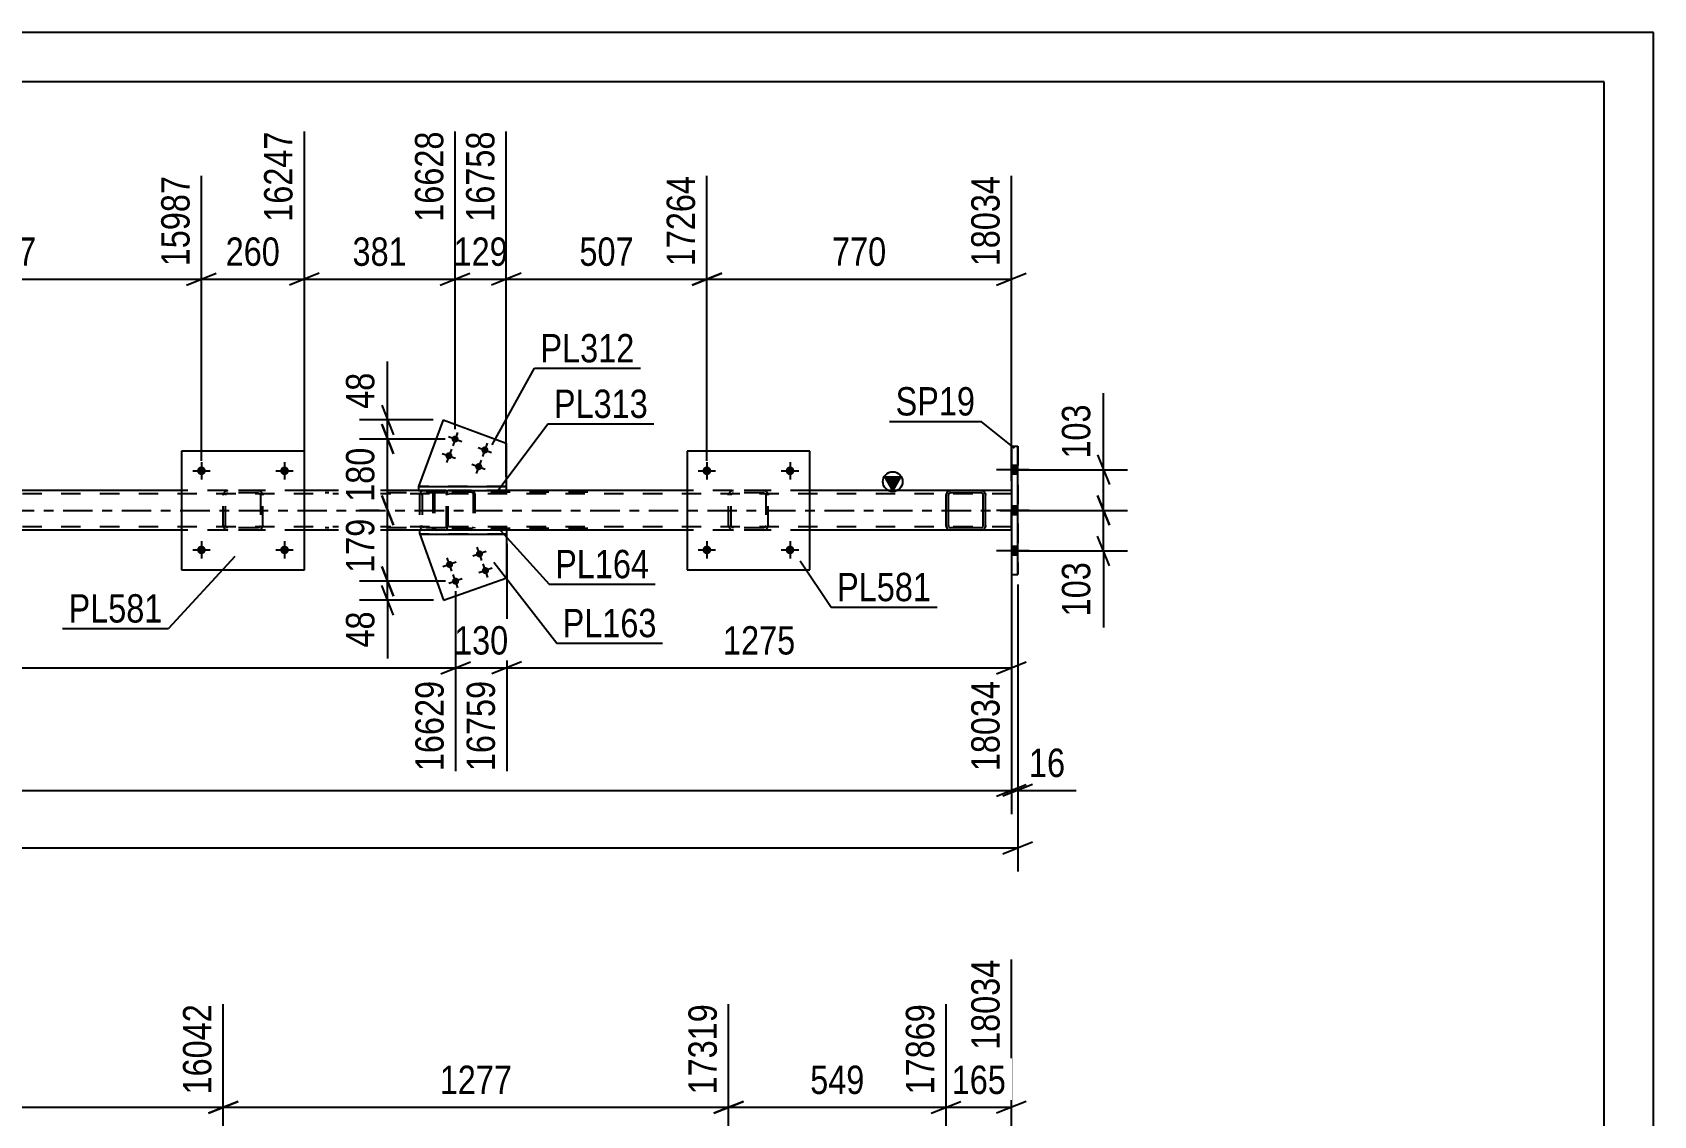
# Model space of a CAD drawing. Header units: millimetres. Extents: x 0 to 841, y 0 to 594.
# Drawn here: x 677.2 to 841, y 484.5 to 594 of the extents above; entities that cross this region are included whole.
import ezdxf

# ---------------------------------------------------------------- set-up
doc = ezdxf.new("R2010")
doc.units = ezdxf.units.MM
doc.linetypes.add('DXK_LINE_DOT2', pattern=[3.9198, 1.9599, -1.9599])
doc.linetypes.add('DXK_LINE_DOT3', pattern=[5.9187, 2.979, -0.9799, 0.9799, -0.9799])
doc.styles.add('Arial Narrow', font='ARIALN.TTF', dxfattribs={"height": 0.2})

# ---------------------------------------------------------------- blocks, each defined once
blk = doc.blocks.new('Unknown-318887585-1133 - 12244')
at = {"color": 5, "linetype": 'Continuous'}
for p, q in [((841, 594), (0, 594)), ((841, 0), (841, 594)), ((836, 589), (5, 589)), ((836, 5), (836, 589))]:
    blk.add_line(p, q, dxfattribs=at)
blk = doc.blocks.new('Bolt-318887585-5456 - 5449')
at = {"linetype": 'Continuous'}
for points in [[(722.01, 541.17, -1), (722.69, 541.41, -1)], [(718.99, 540.1, -1), (719.67, 540.34, -1)], [(722.61, 539.48, -1), (723.29, 539.72, -1)], [(719.59, 538.41, -1), (720.27, 538.65, -1)]]:
    blk.add_hatch(color=1, dxfattribs=at).paths.add_polyline_path(points)
at = {"color": 1, "linetype": 'Continuous'}
for p, q in [((719.57, 539.54), (719.09, 540.9)), ((723.03, 541.53), (721.67, 541.05)), ((722.59, 540.61), (722.11, 541.97)), ((720.01, 540.46), (718.65, 539.98)), ((720.17, 537.85), (719.69, 539.21)), ((723.63, 539.84), (722.27, 539.36)), ((723.19, 538.92), (722.71, 540.28)), ((720.61, 538.77), (719.25, 538.29))]:
    blk.add_line(p, q, dxfattribs=at)
blk = doc.blocks.new('Bolt-318887585-5681 - 5449')
at = {"linetype": 'Continuous'}
for points in [[(776.75, 549.35), (776.75, 550.23), (776.11, 550.23), (776.11, 549.35)], [(776.75, 549.35), (776.75, 550.23), (776.11, 550.23), (776.11, 549.35)], [(776.75, 549.35), (776.75, 550.23), (776.11, 550.23), (776.11, 549.35)], [(776.75, 545.25), (776.75, 546.13), (776.11, 546.13), (776.11, 545.25)], [(776.75, 545.25), (776.75, 546.13), (776.11, 546.13), (776.11, 545.25)], [(776.75, 541.15), (776.75, 542.03), (776.11, 542.03), (776.11, 541.15)], [(776.75, 541.15), (776.75, 542.03), (776.11, 542.03), (776.11, 541.15)], [(776.75, 541.15), (776.75, 542.03), (776.11, 542.03), (776.11, 541.15)]]:
    blk.add_hatch(color=1, dxfattribs=at).paths.add_polyline_path(points)
at = {"color": 1, "linetype": 'Continuous'}
for p, q in [((777.91, 549.79), (774.59, 549.79)), ((777.91, 549.79), (774.59, 549.79)), ((777.91, 549.79), (774.59, 549.79)), ((776.75, 550.23), (776.11, 550.23)), ((776.75, 550.23), (776.11, 550.23)), ((776.75, 550.23), (776.11, 550.23)), ((776.75, 549.35), (776.11, 549.35)), ((776.75, 549.35), (776.11, 549.35)), ((776.75, 549.35), (776.11, 549.35)), ((777.91, 545.69), (774.59, 545.69)), ((777.91, 545.69), (774.59, 545.69)), ((776.75, 546.13), (776.11, 546.13)), ((776.75, 546.13), (776.11, 546.13)), ((776.75, 545.25), (776.11, 545.25)), ((776.75, 545.25), (776.11, 545.25)), ((777.91, 541.59), (774.59, 541.59)), ((777.91, 541.59), (774.59, 541.59)), ((777.91, 541.59), (774.59, 541.59)), ((776.75, 542.03), (776.11, 542.03)), ((776.75, 542.03), (776.11, 542.03)), ((776.75, 542.03), (776.11, 542.03)), ((776.75, 541.15), (776.11, 541.15)), ((776.75, 541.15), (776.11, 541.15)), ((776.75, 541.15), (776.11, 541.15))]:
    blk.add_line(p, q, dxfattribs=at)
blk = doc.blocks.new('Part-318887585-5472 - 5449')
at = {"color": 2, "linetype": 'Continuous'}
for p, q in [((718.68, 554.83), (716.2, 548.09)), ((718.68, 554.83), (725.06, 552.48)), ((725.06, 552.48), (725.06, 548.09))]:
    blk.add_line(p, q, dxfattribs=at)
at = {"color": 7, "linetype": 'DXK_LINE_DOT2'}
blk.add_line((725.06, 548.09), (716.2, 548.09), dxfattribs=at)
blk = doc.blocks.new('Bolt-318887585-5467 - 5449')
at = {"linetype": 'Continuous'}
for points in [[(720.22, 552.77, -1), (719.55, 553.02, -1)], [(723.23, 551.67, -1), (722.55, 551.92, -1)], [(719.6, 551.08, -1), (718.93, 551.33, -1)], [(722.61, 549.98, -1), (721.93, 550.23, -1)]]:
    blk.add_hatch(color=1, dxfattribs=at).paths.add_polyline_path(points)
at = {"color": 1, "linetype": 'Continuous'}
for p, q in [((719.21, 553.14), (720.56, 552.65)), ((720.13, 553.57), (719.64, 552.22)), ((723.14, 552.47), (722.64, 551.12)), ((718.59, 551.45), (719.94, 550.96)), ((719.51, 551.88), (719.02, 550.53)), ((722.52, 550.78), (722.02, 549.43)), ((722.21, 552.04), (723.57, 551.54)), ((721.59, 550.35), (722.94, 549.85))]:
    blk.add_line(p, q, dxfattribs=at)
blk = doc.blocks.new('Part-318887585-5455 - 5449')
at = {"color": 2, "linetype": 'Continuous'}
for p, q in [((755.73, 551.69), (743.33, 551.69)), ((743.33, 551.69), (743.33, 539.69)), ((755.73, 539.69), (755.73, 551.69)), ((743.33, 539.69), (755.73, 539.69))]:
    blk.add_line(p, q, dxfattribs=at)
blk = doc.blocks.new('Part-318887585-5461 - 5449')
at = {"color": 2, "linetype": 'Continuous'}
for p, q in [((725.11, 543.69), (716.33, 543.69)), ((716.33, 543.29), (716.33, 543.69)), ((716.33, 543.29), (725.11, 543.29)), ((725.11, 543.29), (725.11, 543.69))]:
    blk.add_line(p, q, dxfattribs=at)
blk = doc.blocks.new('Part-318887585-5466 - 5449')
at = {"color": 2, "linetype": 'Continuous'}
for p, q in [((716.33, 543.29), (718.7, 536.61)), ((725.11, 538.88), (725.11, 543.29)), ((718.7, 536.61), (725.11, 538.88))]:
    blk.add_line(p, q, dxfattribs=at)
at = {"color": 7, "linetype": 'DXK_LINE_DOT2'}
blk.add_line((725.11, 543.29), (716.33, 543.29), dxfattribs=at)
blk = doc.blocks.new('Bolt-318887585-5506 - 5449')
at = {"linetype": 'Continuous'}
for points in [[(694.69, 549.69, -1), (693.81, 549.69, -1)], [(703.09, 549.69, -1), (702.21, 549.69, -1)]]:
    blk.add_hatch(color=1, dxfattribs=at).paths.add_polyline_path(points)
at = {"color": 1, "linetype": 'Continuous'}
for p, q in [((694.25, 550.57), (694.25, 548.81)), ((702.65, 550.57), (702.65, 548.81)), ((693.37, 549.69), (695.13, 549.69)), ((701.77, 549.69), (703.53, 549.69))]:
    blk.add_line(p, q, dxfattribs=at)
blk = doc.blocks.new('Bolt-318887585-5507 - 5449')
at = {"linetype": 'Continuous'}
for points in [[(694.69, 541.69, -1), (693.81, 541.69, -1)], [(703.09, 541.69, -1), (702.21, 541.69, -1)]]:
    blk.add_hatch(color=1, dxfattribs=at).paths.add_polyline_path(points)
at = {"color": 1, "linetype": 'Continuous'}
for p, q in [((694.25, 542.57), (694.25, 540.81)), ((702.65, 542.57), (702.65, 540.81)), ((693.37, 541.69), (695.13, 541.69)), ((701.77, 541.69), (703.53, 541.69))]:
    blk.add_line(p, q, dxfattribs=at)
blk = doc.blocks.new('Bolt-318887585-5512 - 5449')
at = {"linetype": 'Continuous'}
for points in [[(745.77, 549.69, -1), (744.89, 549.69, -1)], [(754.17, 549.69, -1), (753.29, 549.69, -1)]]:
    blk.add_hatch(color=1, dxfattribs=at).paths.add_polyline_path(points)
at = {"color": 1, "linetype": 'Continuous'}
for p, q in [((745.33, 550.57), (745.33, 548.81)), ((753.73, 550.57), (753.73, 548.81)), ((744.45, 549.69), (746.21, 549.69)), ((752.85, 549.69), (754.61, 549.69))]:
    blk.add_line(p, q, dxfattribs=at)
blk = doc.blocks.new('Bolt-318887585-5513 - 5449')
at = {"linetype": 'Continuous'}
for points in [[(745.77, 541.69, -1), (744.89, 541.69, -1)], [(754.17, 541.69, -1), (753.29, 541.69, -1)]]:
    blk.add_hatch(color=1, dxfattribs=at).paths.add_polyline_path(points)
at = {"color": 1, "linetype": 'Continuous'}
for p, q in [((745.33, 542.57), (745.33, 540.81)), ((753.73, 542.57), (753.73, 540.81)), ((744.45, 541.69), (746.21, 541.69)), ((752.85, 541.69), (754.61, 541.69))]:
    blk.add_line(p, q, dxfattribs=at)
blk = doc.blocks.new('Part-318887585-5635 - 5449')
at = {"color": 7, "linetype": 'DXK_LINE_DOT2'}
for p, q in [((718.9, 547.69), (706.74, 547.69)), ((718.9, 547.45), (706.74, 547.45)), ((716.33, 547.35), (716.3, 547.21)), ((716.3, 547.21), (716.3, 544.17)), ((716.34, 547.4), (716.33, 547.35)), ((716.55, 547.21), (716.57, 547.3)), ((716.55, 547.21), (716.55, 544.17)), ((716.57, 547.3), (716.63, 547.38)), ((716.81, 547.69), (716.61, 547.66)), ((716.63, 547.38), (716.71, 547.43)), ((716.71, 547.43), (716.81, 547.45)), ((717.62, 547.45), (717.62, 547.69)), ((719, 547.66), (718.9, 547.69)), ((718.9, 547.45), (718.95, 547.43)), ((718.95, 547.43), (718.99, 547.38)), ((718.99, 547.38), (719.02, 547.3)), ((719.09, 547.55), (719, 547.66)), ((719.02, 547.3), (719.03, 547.21)), ((719.03, 544.17), (719.03, 547.21)), ((719.15, 547.4), (719.09, 547.55)), ((719.17, 547.21), (719.15, 547.4)), ((719.17, 544.17), (719.17, 547.21)), ((718.9, 543.93), (706.74, 543.93)), ((716.3, 544.17), (716.32, 544.09)), ((716.32, 544.09), (716.34, 543.99)), ((716.57, 544.11), (716.55, 544.17)), ((716.57, 544.08), (716.57, 544.11)), ((716.63, 544), (716.57, 544.08)), ((716.71, 543.95), (716.63, 544)), ((716.81, 543.93), (716.71, 543.95)), ((717.62, 543.69), (717.62, 543.93)), ((718.95, 543.95), (718.9, 543.93)), ((718.99, 544), (718.95, 543.95)), ((718.99, 544), (719, 544.04)), ((719, 544.04), (719.02, 544.08)), ((719.02, 544.08), (719.03, 544.17)), ((719.1, 543.86), (719.15, 543.99)), ((719.15, 543.99), (719.17, 544.17)), ((718.9, 543.69), (706.74, 543.69)), ((716.61, 543.73), (716.81, 543.69)), ((718.9, 543.69), (719, 543.73)), ((719, 543.73), (719.09, 543.83)), ((719.09, 543.83), (719.1, 543.86))]:
    blk.add_line(p, q, dxfattribs=at)
for centre, start, end in [((716.79, 547.2), 111.1941, 156.1506), ((716.79, 544.19), 203.8494, 248.8059)]:
    blk.add_arc(centre, 0.492, start, end, dxfattribs=at)
blk = doc.blocks.new('Part-318887585-5566 - 5449')
at = {"color": 7, "linetype": 'DXK_LINE_DOT2'}
for p, q in [((747.53, 547.21), (747.56, 547.4)), ((747.56, 547.4), (747.53, 547.21)), ((747.53, 544.17), (747.53, 547.21)), ((747.77, 547.21), (747.79, 547.3)), ((747.77, 544.17), (747.77, 547.21)), ((747.79, 547.3), (747.84, 547.38)), ((747.82, 547.66), (748.01, 547.69)), ((748.01, 547.69), (747.82, 547.66)), ((747.84, 547.38), (747.92, 547.43)), ((747.92, 547.43), (748.01, 547.45)), ((751.05, 547.69), (748.01, 547.69)), ((751.05, 547.45), (748.01, 547.45)), ((751.05, 547.69), (751.23, 547.66)), ((751.23, 547.66), (751.05, 547.69)), ((751.05, 547.45), (751.14, 547.43)), ((751.14, 547.43), (751.22, 547.38)), ((751.22, 547.38), (751.27, 547.3)), ((751.27, 547.3), (751.29, 547.21)), ((751.29, 547.21), (751.29, 544.17)), ((751.49, 547.4), (751.53, 547.21)), ((751.53, 547.21), (751.49, 547.4)), ((751.53, 544.17), (751.53, 547.21)), ((747.56, 543.99), (747.53, 544.17)), ((747.53, 544.17), (747.56, 543.99)), ((747.79, 544.08), (747.77, 544.17)), ((747.84, 544), (747.79, 544.08)), ((747.92, 543.95), (747.84, 544)), ((748.01, 543.93), (747.92, 543.95)), ((751.05, 543.93), (748.01, 543.93)), ((751.14, 543.95), (751.05, 543.93)), ((751.22, 544), (751.14, 543.95)), ((751.27, 544.08), (751.22, 544)), ((751.29, 544.17), (751.27, 544.08)), ((751.53, 544.17), (751.49, 543.99)), ((751.49, 543.99), (751.53, 544.17)), ((748.01, 543.69), (747.82, 543.73)), ((747.82, 543.73), (748.01, 543.69)), ((751.05, 543.69), (748.01, 543.69)), ((751.23, 543.73), (751.05, 543.69)), ((751.05, 543.69), (751.23, 543.73))]:
    blk.add_line(p, q, dxfattribs=at)
for centre, start, end in [((748.01, 547.21), 112.5, 157.5), ((748.01, 547.21), 112.5, 157.5), ((751.05, 547.21), 22.5, 67.5), ((751.05, 547.21), 22.5, 67.5), ((748.01, 544.17), 202.5, 247.5), ((748.01, 544.17), 202.5, 247.5), ((751.05, 544.17), 292.5, 337.5), ((751.05, 544.17), 292.5, 337.5)]:
    blk.add_arc(centre, 0.48, start, end, dxfattribs=at)
blk = doc.blocks.new('Part-318887585-5571 - 5449')
at = {"color": 2, "linetype": 'Continuous'}
for p, q in [((704.65, 551.69), (692.25, 551.69)), ((692.25, 551.69), (692.25, 539.69)), ((704.65, 539.69), (704.65, 551.69)), ((692.25, 539.69), (704.65, 539.69))]:
    blk.add_line(p, q, dxfattribs=at)
blk = doc.blocks.new('Part-318887585-5572 - 5449')
at = {"color": 7, "linetype": 'DXK_LINE_DOT2'}
for p, q in [((696.45, 547.21), (696.48, 547.4)), ((696.48, 547.4), (696.45, 547.21)), ((696.45, 544.17), (696.45, 547.21)), ((696.69, 547.21), (696.7, 547.3)), ((696.69, 544.17), (696.69, 547.21)), ((696.7, 547.3), (696.76, 547.38)), ((696.74, 547.66), (696.93, 547.69)), ((696.93, 547.69), (696.74, 547.66)), ((696.76, 547.38), (696.83, 547.43)), ((696.83, 547.43), (696.93, 547.45)), ((699.97, 547.69), (696.93, 547.69)), ((699.97, 547.45), (696.93, 547.45)), ((699.97, 547.69), (700.15, 547.66)), ((700.15, 547.66), (699.97, 547.69)), ((699.97, 547.45), (700.06, 547.43)), ((700.06, 547.43), (700.14, 547.38)), ((700.14, 547.38), (700.19, 547.3)), ((700.19, 547.3), (700.21, 547.21)), ((700.21, 547.21), (700.21, 544.17)), ((700.41, 547.4), (700.45, 547.21)), ((700.45, 547.21), (700.41, 547.4)), ((700.45, 544.17), (700.45, 547.21)), ((696.48, 543.99), (696.45, 544.17)), ((696.45, 544.17), (696.48, 543.99)), ((696.7, 544.08), (696.69, 544.17)), ((696.76, 544), (696.7, 544.08)), ((696.83, 543.95), (696.76, 544)), ((696.93, 543.93), (696.83, 543.95)), ((699.97, 543.93), (696.93, 543.93)), ((700.06, 543.95), (699.97, 543.93)), ((700.14, 544), (700.06, 543.95)), ((700.19, 544.08), (700.14, 544)), ((700.21, 544.17), (700.19, 544.08)), ((700.45, 544.17), (700.41, 543.99)), ((700.41, 543.99), (700.45, 544.17)), ((696.93, 543.69), (696.74, 543.73)), ((696.74, 543.73), (696.93, 543.69)), ((699.97, 543.69), (696.93, 543.69)), ((700.15, 543.73), (699.97, 543.69)), ((699.97, 543.69), (700.15, 543.73))]:
    blk.add_line(p, q, dxfattribs=at)
at = {"color": 7, "linetype": 'DXK_LINE_DOT3'}
blk.add_line((698.45, 545.69), (698.45, 545.69), dxfattribs=at)
at = {"color": 7, "linetype": 'DXK_LINE_DOT2'}
for centre, start, end in [((696.93, 547.21), 112.5, 157.5), ((696.93, 547.21), 112.5, 157.5), ((699.97, 547.21), 22.5, 67.5), ((699.97, 547.21), 22.5, 67.5), ((696.93, 544.17), 202.5, 247.5), ((696.93, 544.17), 202.5, 247.5), ((699.97, 544.17), 292.5, 337.5), ((699.97, 544.17), 292.5, 337.5)]:
    blk.add_arc(centre, 0.48, start, end, dxfattribs=at)
blk = doc.blocks.new('Part-318887585-5589 - 5449')
at = {"color": 2, "linetype": 'Continuous'}
for p, q in [((716.2, 548.09), (716.2, 547.69)), ((716.2, 548.09), (725.06, 548.09)), ((716.2, 547.69), (725.06, 547.69)), ((725.06, 548.09), (725.06, 547.69))]:
    blk.add_line(p, q, dxfattribs=at)
blk = doc.blocks.new('Part-318887585-5590 - 5449')
at = {"color": 2, "linetype": 'Continuous'}
for p, q in [((769.54, 547.39), (769.5, 547.21)), ((769.5, 544.17), (769.5, 547.21)), ((769.76, 547.3), (769.74, 547.21)), ((769.74, 544.17), (769.74, 547.21)), ((769.81, 547.38), (769.76, 547.3)), ((769.98, 547.69), (769.8, 547.65)), ((769.89, 547.43), (769.81, 547.38)), ((769.98, 547.45), (769.89, 547.43)), ((773.02, 547.69), (769.98, 547.69)), ((773.02, 547.45), (769.98, 547.45)), ((773.21, 547.65), (773.02, 547.69)), ((773.12, 547.43), (773.02, 547.45)), ((773.19, 547.38), (773.12, 547.43)), ((773.25, 547.3), (773.19, 547.38)), ((773.26, 547.21), (773.25, 547.3)), ((773.26, 544.17), (773.26, 547.21)), ((773.5, 547.21), (773.47, 547.39)), ((773.5, 544.17), (773.5, 547.21)), ((769.5, 544.17), (769.54, 543.98)), ((769.74, 544.17), (769.76, 544.07)), ((769.76, 544.07), (769.81, 544)), ((769.81, 544), (769.89, 543.95)), ((769.89, 543.95), (769.98, 543.93)), ((773.02, 543.93), (769.98, 543.93)), ((773.02, 543.93), (773.12, 543.95)), ((773.12, 543.95), (773.19, 544)), ((773.19, 544), (773.25, 544.07)), ((773.25, 544.07), (773.26, 544.17)), ((773.47, 543.98), (773.5, 544.17)), ((769.8, 543.72), (769.98, 543.69)), ((773.02, 543.69), (769.98, 543.69)), ((773.02, 543.69), (773.21, 543.72))]:
    blk.add_line(p, q, dxfattribs=at)
at = {"color": 7, "linetype": 'DXK_LINE_DOT2'}
for p, q in [((769.5, 547.21), (769.54, 547.39)), ((769.8, 547.65), (769.98, 547.69)), ((773.02, 547.69), (773.21, 547.65)), ((773.47, 547.39), (773.5, 547.21)), ((769.54, 543.98), (769.5, 544.17)), ((773.5, 544.17), (773.47, 543.98)), ((769.98, 543.69), (769.8, 543.72)), ((773.21, 543.72), (773.02, 543.69))]:
    blk.add_line(p, q, dxfattribs=at)
at = {"color": 7, "linetype": 'DXK_LINE_DOT3'}
blk.add_line((771.5, 545.69), (771.5, 545.69), dxfattribs=at)
at = {"color": 2, "linetype": 'Continuous'}
for centre, start, end in [((769.98, 547.21), 112.5, 157.5), ((773.02, 547.21), 22.5, 67.5), ((769.98, 544.17), 202.5, 247.5), ((773.02, 544.17), 292.5, 337.5)]:
    blk.add_arc(centre, 0.48, start, end, dxfattribs=at)
at = {"color": 7, "linetype": 'DXK_LINE_DOT2'}
for centre, start, end in [((769.98, 547.21), 112.5, 157.5), ((773.02, 547.21), 22.5, 67.5), ((769.98, 544.17), 202.5, 247.5), ((773.02, 544.17), 292.5, 337.5)]:
    blk.add_arc(centre, 0.48, start, end, dxfattribs=at)
blk = doc.blocks.new('Part-318887585-5621 - 5449')
at = {"color": 2, "linetype": 'Continuous'}
for p, q in [((776.11, 552.19), (776.11, 552.19)), ((776.11, 552.19), (776.75, 552.19)), ((776.11, 552.19), (776.11, 539.19)), ((776.75, 539.19), (776.75, 552.19)), ((776.11, 539.19), (776.11, 539.19)), ((776.11, 539.19), (776.75, 539.19))]:
    blk.add_line(p, q, dxfattribs=at)
at = {"color": 7, "linetype": 'DXK_LINE_DOT2'}
for p, q in [((776.11, 552.19), (776.11, 539.19)), ((776.75, 552.19), (776.75, 552.19)), ((776.75, 552.19), (776.75, 539.19)), ((776.75, 539.19), (776.75, 539.19))]:
    blk.add_line(p, q, dxfattribs=at)
blk = doc.blocks.new('Part-318887585-5637 - 5449')
at = {"color": 7, "linetype": 'DXK_LINE_DOT2'}
for p, q in [((717.65, 547.49), (717.62, 547.37)), ((717.62, 547.37), (717.62, 544.01)), ((717.79, 547.37), (717.8, 547.43)), ((717.79, 547.37), (717.79, 544.01)), ((717.8, 547.43), (717.84, 547.49)), ((717.96, 547.69), (717.83, 547.67)), ((717.84, 547.49), (717.9, 547.52)), ((717.9, 547.52), (717.96, 547.53)), ((733.29, 547.69), (717.96, 547.69)), ((733.29, 547.53), (717.96, 547.53)), ((721.67, 547.67), (721.54, 547.69)), ((721.54, 547.53), (721.6, 547.52)), ((721.6, 547.52), (721.63, 547.5)), ((721.63, 547.5), (721.66, 547.49)), ((721.66, 547.49), (721.69, 547.43)), ((721.69, 547.43), (721.71, 547.37)), ((721.71, 547.37), (721.71, 544.01)), ((721.88, 547.37), (721.85, 547.49)), ((721.88, 547.37), (721.88, 544.01)), ((717.62, 544.01), (717.65, 543.89)), ((717.8, 543.95), (717.79, 544.01)), ((717.84, 543.9), (717.8, 543.95)), ((721.69, 543.95), (721.66, 543.9)), ((721.71, 544.01), (721.69, 543.95)), ((721.85, 543.89), (721.88, 544.01)), ((717.83, 543.72), (717.96, 543.69)), ((717.9, 543.86), (717.84, 543.9)), ((717.96, 543.85), (717.9, 543.86)), ((733.29, 543.85), (717.96, 543.85)), ((733.29, 543.69), (717.96, 543.69)), ((721.54, 543.85), (721.6, 543.86)), ((721.54, 543.69), (721.67, 543.72)), ((721.6, 543.86), (721.63, 543.88)), ((721.63, 543.88), (721.66, 543.9))]:
    blk.add_line(p, q, dxfattribs=at)
for centre, start, end in [((717.95, 547.36), 110.7583, 155.68), ((721.55, 547.36), 24.32, 69.2417), ((717.95, 544.03), 204.32, 249.2417)]:
    blk.add_arc(centre, 0.331, start, end, dxfattribs=at)
blk = doc.blocks.new('Part-318887585-5688 - 5449')
at = {"linetype": 'Continuous'}
blk.add_hatch(color=2, dxfattribs=at).paths.add_polyline_path([(764.11, 547.69), (763.31, 549.09), (764.91, 549.09)])
at = {"color": 2, "linetype": 'Continuous'}
for p, q in [((764.11, 547.69), (763.31, 549.09)), ((763.31, 549.09), (764.91, 549.09)), ((764.91, 549.09), (764.11, 547.69)), ((692.25, 547.69), (653.57, 547.69)), ((716.2, 547.69), (704.65, 547.69)), ((743.33, 547.69), (725.06, 547.69)), ((776.11, 547.69), (755.73, 547.69)), ((692.25, 543.69), (653.57, 543.69)), ((716.33, 543.69), (704.65, 543.69)), ((743.33, 543.69), (725.11, 543.69)), ((769.96, 543.69), (755.73, 543.69)), ((776.11, 543.69), (773.05, 543.69))]:
    blk.add_line(p, q, dxfattribs=at)
at = {"color": 7, "linetype": 'DXK_LINE_DOT2'}
for p, q in [((776.11, 547.37), (112.08, 547.37)), ((704.65, 547.69), (692.25, 547.69)), ((725.06, 547.69), (716.2, 547.69)), ((755.73, 547.69), (743.33, 547.69)), ((776.11, 543.69), (776.11, 547.69)), ((776.11, 547.69), (776.11, 547.69)), ((776.11, 547.69), (776.11, 543.69)), ((776.11, 547.69), (776.11, 547.69)), ((776.11, 547.37), (776.11, 547.37)), ((776.11, 544.01), (112.08, 544.01)), ((776.11, 544.01), (776.11, 544.01)), ((704.65, 543.69), (692.25, 543.69)), ((725.11, 543.69), (716.33, 543.69)), ((755.73, 543.69), (743.33, 543.69)), ((773.05, 543.69), (769.96, 543.69)), ((776.11, 543.69), (776.11, 543.69)), ((776.11, 543.69), (776.11, 543.69))]:
    blk.add_line(p, q, dxfattribs=at)
at = {"color": 7, "linetype": 'DXK_LINE_DOT3'}
blk.add_line((112.08, 545.69), (776.11, 545.69), dxfattribs=at)
at = {"color": 2, "linetype": 'Continuous'}
blk.add_circle((764.11, 548.59), 1, dxfattribs=at)
blk = doc.blocks.new('StraightDimension-318887585-5834 - 5449')
at = {"color": 7, "linetype": 'Continuous'}
for p, q in [((704.65, 548.69), (704.65, 584)), ((694.25, 550.69), (694.25, 579.5)), ((692.75, 568.46), (695.75, 569.66)), ((694.25, 569.06), (704.65, 569.06)), ((706.15, 569.66), (703.15, 568.46))]:
    blk.add_line(p, q, dxfattribs=at)
at = {"color": 0}
blk.add_wipeout([(702.79, 569.81), (702.79, 574.01), (696.1, 574.01), (696.1, 569.81)], dxfattribs=at)
at = {"color": 3, "style": 'Arial Narrow'}
blk.add_text('260', height=2.863, dxfattribs=at).set_placement((696.7, 570.41))
at = {"color": 0, "linetype": 'Continuous'}
blk.add_wipeout([(704.05, 584.6), (699.85, 584.6), (699.85, 574.26), (704.05, 574.26)], dxfattribs=at)
at = {"color": 3, "linetype": 'Continuous', "style": 'Arial Narrow'}
blk.add_text('16247', height=2.863, rotation=90.0002, dxfattribs=at).set_placement((703.45, 574.86))
blk = doc.blocks.new('StraightDimension-318887585-6359 - 5449')
at = {"color": 7, "linetype": 'Continuous'}
for p, q in [((784.82, 551.29), (786.02, 548.29)), ((776.35, 549.79), (787.82, 549.79)), ((785.42, 545.69), (785.42, 549.79)), ((786.02, 544.19), (784.82, 547.19)), ((776.35, 545.69), (787.82, 545.69))]:
    blk.add_line(p, q, dxfattribs=at)
at = {"color": 0}
blk.add_wipeout([(784.67, 557), (780.47, 557), (780.47, 550.32), (784.67, 550.32)], dxfattribs=at)
at = {"color": 7, "linetype": 'Continuous'}
blk.add_line((785.42, 549.79), (785.42, 557.53), dxfattribs=at)
blk.add_line((785.42, 549.79), (785.42, 557.53), dxfattribs=at)
at = {"color": 3, "style": 'Arial Narrow'}
blk.add_text('103', height=2.863, rotation=90.0002, dxfattribs=at).set_placement((784.07, 550.92))
blk = doc.blocks.new('StraightDimension-318887585-5813 - 5449')
at = {"color": 7, "linetype": 'Continuous'}
for p, q in [((719.89, 553.89), (719.89, 584)), ((725.06, 549.09), (725.06, 584)), ((718.39, 568.46), (721.39, 569.66)), ((719.89, 569.06), (725.06, 569.06)), ((726.56, 569.66), (723.56, 568.46))]:
    blk.add_line(p, q, dxfattribs=at)
at = {"color": 0}
blk.add_wipeout([(725.82, 569.81), (725.82, 574.01), (719.13, 574.01), (719.13, 569.81)], dxfattribs=at)
at = {"color": 3, "style": 'Arial Narrow'}
blk.add_text('129', height=2.863, dxfattribs=at).set_placement((719.73, 570.41))
at = {"color": 0, "linetype": 'Continuous'}
blk.add_wipeout([(724.46, 584.6), (720.26, 584.6), (720.26, 574.26), (724.46, 574.26)], dxfattribs=at)
at = {"color": 3, "linetype": 'Continuous', "style": 'Arial Narrow'}
blk.add_text('16758', height=2.863, rotation=90.0002, dxfattribs=at).set_placement((723.86, 574.86))
blk = doc.blocks.new('StraightDimension-318887585-5795 - 5449')
at = {"color": 7, "linetype": 'Continuous'}
for p, q in [((745.33, 550.69), (745.33, 579.5)), ((776.11, 548.69), (776.11, 579.5)), ((746.83, 569.66), (743.83, 568.46)), ((745.33, 569.06), (776.11, 569.06)), ((774.61, 568.46), (777.61, 569.66))]:
    blk.add_line(p, q, dxfattribs=at)
at = {"color": 0, "linetype": 'Continuous'}
blk.add_wipeout([(775.51, 580.1), (771.31, 580.1), (771.31, 569.76), (775.51, 569.76)], dxfattribs=at)
at = {"color": 0}
blk.add_wipeout([(764.06, 569.81), (764.06, 574.01), (757.38, 574.01), (757.38, 569.81)], dxfattribs=at)
at = {"color": 3, "linetype": 'Continuous', "style": 'Arial Narrow'}
blk.add_text('18034', height=2.863, rotation=90.0002, dxfattribs=at).set_placement((774.91, 570.36))
at = {"color": 3, "style": 'Arial Narrow'}
blk.add_text('770', height=2.863, dxfattribs=at).set_placement((757.98, 570.41))
blk = doc.blocks.new('StraightDimension-318887585-5804 - 5449')
at = {"color": 7, "linetype": 'Continuous'}
for p, q in [((725.06, 549.09), (725.06, 584)), ((745.33, 550.69), (745.33, 579.5)), ((726.56, 569.66), (723.56, 568.46)), ((725.06, 569.06), (745.33, 569.06)), ((743.83, 568.46), (746.83, 569.66))]:
    blk.add_line(p, q, dxfattribs=at)
at = {"color": 0, "linetype": 'Continuous'}
blk.add_wipeout([(744.73, 580.1), (740.53, 580.1), (740.53, 569.76), (744.73, 569.76)], dxfattribs=at)
at = {"color": 0}
blk.add_wipeout([(738.54, 569.81), (738.54, 574.01), (731.85, 574.01), (731.85, 569.81)], dxfattribs=at)
at = {"color": 3, "linetype": 'Continuous', "style": 'Arial Narrow'}
blk.add_text('17264', height=2.863, rotation=90.0002, dxfattribs=at).set_placement((744.13, 570.36))
at = {"color": 3, "style": 'Arial Narrow'}
blk.add_text('507', height=2.863, dxfattribs=at).set_placement((732.45, 570.41))
blk = doc.blocks.new('StraightDimension-318887585-5819 - 5449')
at = {"color": 7, "linetype": 'Continuous'}
for p, q in [((704.65, 548.69), (704.65, 584)), ((719.89, 553.89), (719.89, 584)), ((706.15, 569.66), (703.15, 568.46)), ((704.65, 569.06), (719.89, 569.06)), ((718.39, 568.46), (721.39, 569.66))]:
    blk.add_line(p, q, dxfattribs=at)
at = {"color": 0}
blk.add_wipeout([(715.61, 569.81), (715.61, 574.01), (708.92, 574.01), (708.92, 569.81)], dxfattribs=at)
at = {"color": 3, "style": 'Arial Narrow'}
blk.add_text('381', height=2.863, dxfattribs=at).set_placement((709.52, 570.41))
at = {"color": 0, "linetype": 'Continuous'}
blk.add_wipeout([(719.29, 584.6), (715.09, 584.6), (715.09, 574.26), (719.29, 574.26)], dxfattribs=at)
at = {"color": 3, "linetype": 'Continuous', "style": 'Arial Narrow'}
blk.add_text('16628', height=2.863, rotation=90.0002, dxfattribs=at).set_placement((718.69, 574.86))
blk = doc.blocks.new('StraightDimension-318887585-5852 - 5449')
at = {"color": 7, "linetype": 'Continuous'}
for p, q in [((653.57, 548.69), (653.57, 584)), ((694.25, 550.69), (694.25, 579.5)), ((655.07, 569.66), (652.07, 568.46)), ((653.57, 569.06), (694.25, 569.06)), ((692.75, 568.46), (695.75, 569.66))]:
    blk.add_line(p, q, dxfattribs=at)
at = {"color": 0, "linetype": 'Continuous'}
blk.add_wipeout([(693.65, 580.1), (689.45, 580.1), (689.45, 569.76), (693.65, 569.76)], dxfattribs=at)
at = {"color": 0}
blk.add_wipeout([(678.16, 569.81), (678.16, 574.01), (669.65, 574.01), (669.65, 569.81)], dxfattribs=at)
at = {"color": 3, "linetype": 'Continuous', "style": 'Arial Narrow'}
blk.add_text('15987', height=2.863, rotation=90.0002, dxfattribs=at).set_placement((693.05, 570.36))
at = {"color": 3, "style": 'Arial Narrow'}
blk.add_text('1017', height=2.863, dxfattribs=at).set_placement((670.25, 570.41))
blk = doc.blocks.new('StraightDimension-318887585-6317 - 5449')
at = {"color": 7, "linetype": 'Continuous'}
for p, q in [((776.11, 538.19), (776.11, 514.99)), ((774.61, 516.79), (777.61, 517.99)), ((70.16, 517.39), (776.11, 517.39))]:
    blk.add_line(p, q, dxfattribs=at)
blk = doc.blocks.new('StraightDimension-318887585-6327 - 5449')
at = {"color": 7, "linetype": 'Continuous'}
for p, q in [((776.11, 538.19), (776.11, 514.99)), ((776.75, 538.19), (776.75, 514.99)), ((774.61, 516.79), (777.61, 517.99)), ((778.25, 517.99), (775.25, 516.79)), ((776.11, 517.39), (776.75, 517.39))]:
    blk.add_line(p, q, dxfattribs=at)
at = {"color": 0}
blk.add_wipeout([(782.13, 518.14), (782.13, 522.34), (777.28, 522.34), (777.28, 518.14)], dxfattribs=at)
at = {"color": 7, "linetype": 'Continuous'}
blk.add_line((776.75, 517.39), (782.66, 517.39), dxfattribs=at)
blk.add_line((776.75, 517.39), (782.66, 517.39), dxfattribs=at)
at = {"color": 3, "style": 'Arial Narrow'}
blk.add_text('16', height=2.863, dxfattribs=at).set_placement((777.88, 518.74))
blk = doc.blocks.new('StraightDimension-318887585-6338 - 5449')
at = {"color": 7, "linetype": 'Continuous'}
for p, q in [((776.75, 538.19), (776.75, 509.17)), ((69.52, 511.57), (776.75, 511.57)), ((775.25, 510.97), (778.25, 512.17))]:
    blk.add_line(p, q, dxfattribs=at)
blk = doc.blocks.new('StraightDimension-318887585-6349 - 5449')
at = {"color": 7, "linetype": 'Continuous'}
for p, q in [((784.82, 547.19), (786.02, 544.19)), ((776.35, 545.69), (787.82, 545.69)), ((785.42, 541.59), (785.42, 545.69)), ((786.02, 540.09), (784.82, 543.09)), ((776.35, 541.59), (787.82, 541.59))]:
    blk.add_line(p, q, dxfattribs=at)
at = {"color": 0}
blk.add_wipeout([(784.67, 541.07), (780.47, 541.07), (780.47, 534.38), (784.67, 534.38)], dxfattribs=at)
at = {"color": 7, "linetype": 'Continuous'}
blk.add_line((785.42, 541.59), (785.42, 533.86), dxfattribs=at)
blk.add_line((785.42, 541.59), (785.42, 533.86), dxfattribs=at)
at = {"color": 3, "style": 'Arial Narrow'}
blk.add_text('103', height=2.863, rotation=90.0002, dxfattribs=at).set_placement((784.07, 534.98))
blk = doc.blocks.new('StraightDimension-318887585-6370 - 5449')
at = {"color": 7, "linetype": 'Continuous'}
for p, q in [((725.11, 542.29), (725.11, 519.33)), ((776.11, 542.69), (776.11, 519.33)), ((726.61, 530.37), (723.61, 529.17)), ((725.11, 529.77), (776.11, 529.77)), ((774.61, 529.17), (777.61, 530.37))]:
    blk.add_line(p, q, dxfattribs=at)
at = {"color": 0}
blk.add_wipeout([(754.87, 530.52), (754.87, 534.72), (746.36, 534.72), (746.36, 530.52)], dxfattribs=at)
at = {"color": 0, "linetype": 'Continuous'}
blk.add_wipeout([(775.51, 529.07), (771.31, 529.07), (771.31, 518.73), (775.51, 518.73)], dxfattribs=at)
at = {"color": 3, "style": 'Arial Narrow'}
blk.add_text('1275', height=2.863, dxfattribs=at).set_placement((746.96, 531.12))
at = {"color": 3, "linetype": 'Continuous', "style": 'Arial Narrow'}
blk.add_text('18034', height=2.863, rotation=90.0002, dxfattribs=at).set_placement((774.91, 519.33))
blk = doc.blocks.new('StraightDimension-318887585-6374 - 5449')
at = {"color": 7, "linetype": 'Continuous'}
for p, q in [((725.11, 542.29), (725.11, 519.33)), ((719.93, 537.53), (719.93, 519.33)), ((718.43, 529.17), (721.43, 530.37)), ((719.93, 529.77), (725.11, 529.77)), ((726.61, 530.37), (723.61, 529.17))]:
    blk.add_line(p, q, dxfattribs=at)
at = {"color": 0}
blk.add_wipeout([(725.86, 530.52), (725.86, 534.72), (719.18, 534.72), (719.18, 530.52)], dxfattribs=at)
at = {"color": 0, "linetype": 'Continuous'}
blk.add_wipeout([(724.51, 529.07), (720.31, 529.07), (720.31, 518.73), (724.51, 518.73)], dxfattribs=at)
at = {"color": 3, "style": 'Arial Narrow'}
blk.add_text('130', height=2.863, dxfattribs=at).set_placement((719.78, 531.12))
at = {"color": 3, "linetype": 'Continuous', "style": 'Arial Narrow'}
blk.add_text('16759', height=2.863, rotation=90.0002, dxfattribs=at).set_placement((723.91, 519.33))
blk = doc.blocks.new('StraightDimension-318887585-6380 - 5449')
at = {"color": 7, "linetype": 'Continuous'}
for p, q in [((719.93, 537.53), (719.93, 519.33)), ((70.16, 529.77), (719.93, 529.77)), ((718.43, 529.17), (721.43, 530.37))]:
    blk.add_line(p, q, dxfattribs=at)
at = {"color": 0, "linetype": 'Continuous'}
blk.add_wipeout([(719.33, 529.07), (715.13, 529.07), (715.13, 518.73), (719.33, 518.73)], dxfattribs=at)
at = {"color": 3, "linetype": 'Continuous', "style": 'Arial Narrow'}
blk.add_text('16629', height=2.863, rotation=90.0002, dxfattribs=at).set_placement((718.73, 519.33))
blk = doc.blocks.new('StraightDimension-318887585-6387 - 5449')
at = {"color": 7, "linetype": 'Continuous'}
for p, q in [((712.47, 540.03), (713.67, 537.03)), ((718.93, 538.53), (710.22, 538.53)), ((713.67, 535.11), (712.47, 538.11)), ((713.07, 536.61), (713.07, 538.53)), ((717.7, 536.61), (710.22, 536.61))]:
    blk.add_line(p, q, dxfattribs=at)
at = {"color": 0}
blk.add_wipeout([(712.32, 536.08), (708.12, 536.08), (708.12, 531.22), (712.32, 531.22)], dxfattribs=at)
at = {"color": 7, "linetype": 'Continuous'}
blk.add_line((713.07, 536.61), (713.07, 530.7), dxfattribs=at)
blk.add_line((713.07, 536.61), (713.07, 530.7), dxfattribs=at)
at = {"color": 3, "style": 'Arial Narrow'}
blk.add_text('48', height=2.863, rotation=90.0002, dxfattribs=at).set_placement((711.72, 531.82))
blk = doc.blocks.new('StraightDimension-318887585-6397 - 5449')
at = {"color": 7, "linetype": 'Continuous'}
for p, q in [((712.47, 547.19), (713.67, 544.19)), ((712.22, 545.69), (710.22, 545.69)), ((713.07, 538.53), (713.07, 545.69)), ((713.67, 537.03), (712.47, 540.03)), ((718.93, 538.53), (710.22, 538.53))]:
    blk.add_line(p, q, dxfattribs=at)
at = {"color": 0}
blk.add_wipeout([(712.32, 545.45), (708.12, 545.45), (708.12, 538.77), (712.32, 538.77)], dxfattribs=at)
at = {"color": 3, "style": 'Arial Narrow'}
blk.add_text('179', height=2.863, rotation=90.0002, dxfattribs=at).set_placement((711.72, 539.37))
blk = doc.blocks.new('StraightDimension-318887585-6414 - 5449')
at = {"color": 7, "linetype": 'Continuous'}
for p, q in [((712.47, 554.39), (713.67, 551.39)), ((718.89, 552.89), (710.22, 552.89)), ((713.07, 545.69), (713.07, 552.89)), ((713.67, 544.19), (712.47, 547.19)), ((712.22, 545.69), (710.22, 545.69))]:
    blk.add_line(p, q, dxfattribs=at)
at = {"color": 0}
blk.add_wipeout([(712.32, 552.64), (708.12, 552.64), (708.12, 545.95), (712.32, 545.95)], dxfattribs=at)
at = {"color": 3, "style": 'Arial Narrow'}
blk.add_text('180', height=2.863, rotation=90.0002, dxfattribs=at).set_placement((711.72, 546.55))
blk = doc.blocks.new('StraightDimension-318887585-6431 - 5449')
at = {"color": 7, "linetype": 'Continuous'}
for p, q in [((712.47, 556.33), (713.67, 553.33)), ((717.68, 554.83), (710.22, 554.83)), ((713.67, 551.39), (712.47, 554.39)), ((713.07, 552.89), (713.07, 554.83)), ((718.89, 552.89), (710.22, 552.89))]:
    blk.add_line(p, q, dxfattribs=at)
at = {"color": 0}
blk.add_wipeout([(712.32, 560.21), (708.12, 560.21), (708.12, 555.35), (712.32, 555.35)], dxfattribs=at)
at = {"color": 7, "linetype": 'Continuous'}
blk.add_line((713.07, 554.83), (713.07, 560.74), dxfattribs=at)
blk.add_line((713.07, 554.83), (713.07, 560.74), dxfattribs=at)
at = {"color": 3, "style": 'Arial Narrow'}
blk.add_text('48', height=2.863, rotation=90.0002, dxfattribs=at).set_placement((711.72, 555.95))
blk = doc.blocks.new('StraightDimension-318887585-4906 - 3642')
at = {"color": 7, "linetype": 'Continuous'}
for p, q in [((696.45, 448.38), (696.45, 495.79)), ((747.53, 447.65), (747.53, 495.79)), ((697.95, 485.95), (694.95, 484.75)), ((696.45, 485.35), (747.53, 485.35)), ((746.03, 484.75), (749.03, 485.95))]:
    blk.add_line(p, q, dxfattribs=at)
at = {"color": 0, "linetype": 'Continuous'}
blk.add_wipeout([(746.93, 496.39), (742.73, 496.39), (742.73, 486.05), (746.93, 486.05)], dxfattribs=at)
at = {"color": 0}
blk.add_wipeout([(726.24, 486.1), (726.24, 490.3), (717.73, 490.3), (717.73, 486.1)], dxfattribs=at)
at = {"color": 3, "linetype": 'Continuous', "style": 'Arial Narrow'}
blk.add_text('17319', height=2.863, rotation=90.0002, dxfattribs=at).set_placement((746.33, 486.65))
at = {"color": 3, "style": 'Arial Narrow'}
blk.add_text('1277', height=2.863, dxfattribs=at).set_placement((718.33, 486.7))
blk = doc.blocks.new('StraightDimension-318887585-4886 - 3642')
at = {"color": 7, "linetype": 'Continuous'}
for p, q in [((776.11, 440.53), (776.11, 500.29)), ((769.5, 449.33), (769.5, 495.79)), ((768, 484.75), (771, 485.95)), ((769.5, 485.35), (776.11, 485.35)), ((777.61, 485.95), (774.61, 484.75))]:
    blk.add_line(p, q, dxfattribs=at)
at = {"color": 0}
blk.add_wipeout([(776.15, 486.1), (776.15, 490.3), (769.47, 490.3), (769.47, 486.1)], dxfattribs=at)
at = {"color": 3, "style": 'Arial Narrow'}
blk.add_text('165', height=2.863, dxfattribs=at).set_placement((770.07, 486.7))
at = {"color": 0, "linetype": 'Continuous'}
blk.add_wipeout([(775.51, 500.89), (771.31, 500.89), (771.31, 490.55), (775.51, 490.55)], dxfattribs=at)
at = {"color": 3, "linetype": 'Continuous', "style": 'Arial Narrow'}
blk.add_text('18034', height=2.863, rotation=90.0002, dxfattribs=at).set_placement((774.91, 491.15))
blk = doc.blocks.new('StraightDimension-318887585-4896 - 3642')
at = {"color": 7, "linetype": 'Continuous'}
for p, q in [((747.53, 447.65), (747.53, 495.79)), ((769.5, 449.33), (769.5, 495.79)), ((749.03, 485.95), (746.03, 484.75)), ((747.53, 485.35), (769.5, 485.35)), ((768, 484.75), (771, 485.95))]:
    blk.add_line(p, q, dxfattribs=at)
at = {"color": 0, "linetype": 'Continuous'}
blk.add_wipeout([(768.9, 496.39), (764.7, 496.39), (764.7, 486.05), (768.9, 486.05)], dxfattribs=at)
at = {"color": 0}
blk.add_wipeout([(761.86, 486.1), (761.86, 490.3), (755.17, 490.3), (755.17, 486.1)], dxfattribs=at)
at = {"color": 3, "linetype": 'Continuous', "style": 'Arial Narrow'}
blk.add_text('17869', height=2.863, rotation=90.0002, dxfattribs=at).set_placement((768.3, 486.65))
at = {"color": 3, "style": 'Arial Narrow'}
blk.add_text('549', height=2.863, dxfattribs=at).set_placement((755.77, 486.7))
blk = doc.blocks.new('StraightDimension-318887585-4916 - 3642')
at = {"color": 7, "linetype": 'Continuous'}
for p, q in [((645.37, 448.38), (645.37, 495.79)), ((696.45, 448.38), (696.45, 495.79)), ((646.87, 485.95), (643.87, 484.75)), ((645.37, 485.35), (696.45, 485.35)), ((694.95, 484.75), (697.95, 485.95))]:
    blk.add_line(p, q, dxfattribs=at)
at = {"color": 0, "linetype": 'Continuous'}
blk.add_wipeout([(695.85, 496.39), (691.65, 496.39), (691.65, 486.05), (695.85, 486.05)], dxfattribs=at)
at = {"color": 0}
blk.add_wipeout([(675.16, 486.1), (675.16, 490.3), (666.65, 490.3), (666.65, 486.1)], dxfattribs=at)
at = {"color": 3, "linetype": 'Continuous', "style": 'Arial Narrow'}
blk.add_text('16042', height=2.863, rotation=90.0002, dxfattribs=at).set_placement((695.25, 486.65))
at = {"color": 3, "style": 'Arial Narrow'}
blk.add_text('1277', height=2.863, dxfattribs=at).set_placement((667.25, 486.7))
blk = doc.blocks.new('Mark-318887585-5451 - 5449')
at = {"color": 0}
blk.add_wipeout([(768, 536.51), (768, 539.51), (758.49, 539.51), (758.49, 536.51)], dxfattribs=at)
blk.add_wipeout([(768, 536.51), (768, 539.51), (758.49, 539.51), (758.49, 536.51)], dxfattribs=at)
at = {"color": 30, "linetype": 'Continuous'}
for p, q in [((754.77, 540.59), (757.89, 535.91)), ((757.89, 535.91), (768.6, 535.91))]:
    blk.add_line(p, q, dxfattribs=at)
at = {"color": 3, "style": 'Arial Narrow'}
blk.add_text('PL581', height=2.863, dxfattribs=at).set_placement((758.49, 536.51))
blk = doc.blocks.new('Mark-318887585-5457 - 5449')
at = {"color": 0}
blk.add_wipeout([(739.51, 538.83), (739.51, 541.83), (730, 541.83), (730, 538.83)], dxfattribs=at)
blk.add_wipeout([(739.51, 538.83), (739.51, 541.83), (730, 541.83), (730, 538.83)], dxfattribs=at)
at = {"color": 30, "linetype": 'Continuous'}
for p, q in [((724.47, 543.66), (729.4, 538.23)), ((729.4, 538.23), (740.11, 538.23))]:
    blk.add_line(p, q, dxfattribs=at)
at = {"color": 3, "style": 'Arial Narrow'}
blk.add_text('PL164', height=2.863, dxfattribs=at).set_placement((730, 538.83))
blk = doc.blocks.new('Mark-318887585-5462 - 5449')
at = {"color": 0}
blk.add_wipeout([(740.25, 532.87), (740.25, 535.87), (730.75, 535.87), (730.75, 532.87)], dxfattribs=at)
blk.add_wipeout([(740.25, 532.87), (740.25, 535.87), (730.75, 535.87), (730.75, 532.87)], dxfattribs=at)
at = {"color": 30, "linetype": 'Continuous'}
for p, q in [((723.8, 540.46), (730.15, 532.27)), ((730.15, 532.27), (740.85, 532.27))]:
    blk.add_line(p, q, dxfattribs=at)
at = {"color": 3, "style": 'Arial Narrow'}
blk.add_text('PL163', height=2.863, dxfattribs=at).set_placement((730.75, 532.87))
blk = doc.blocks.new('Mark-318887585-5468 - 5449')
at = {"color": 0}
blk.add_wipeout([(738.02, 560.65), (738.02, 563.65), (728.51, 563.65), (728.51, 560.65)], dxfattribs=at)
blk.add_wipeout([(738.02, 560.65), (738.02, 563.65), (728.51, 563.65), (728.51, 560.65)], dxfattribs=at)
at = {"color": 30, "linetype": 'Continuous'}
for p, q in [((723.62, 552.31), (727.91, 560.05)), ((727.91, 560.05), (738.62, 560.05))]:
    blk.add_line(p, q, dxfattribs=at)
at = {"color": 3, "style": 'Arial Narrow'}
blk.add_text('PL312', height=2.863, dxfattribs=at).set_placement((728.51, 560.65))
blk = doc.blocks.new('Mark-318887585-5567 - 5449')
at = {"color": 0}
blk.add_wipeout([(690.33, 534.35), (690.33, 537.35), (680.82, 537.35), (680.82, 534.35)], dxfattribs=at)
blk.add_wipeout([(690.33, 534.35), (690.33, 537.35), (680.82, 537.35), (680.82, 534.35)], dxfattribs=at)
at = {"color": 30, "linetype": 'Continuous'}
for p in [(697.61, 541.04), (680.22, 533.75)]:
    blk.add_line(p, (690.93, 533.75), dxfattribs=at)
at = {"color": 3, "style": 'Arial Narrow'}
blk.add_text('PL581', height=2.863, dxfattribs=at).set_placement((680.82, 534.35))
blk = doc.blocks.new('Mark-318887585-5585 - 5449')
at = {"color": 0}
blk.add_wipeout([(739.38, 555.03), (739.38, 558.03), (729.87, 558.03), (729.87, 555.03)], dxfattribs=at)
blk.add_wipeout([(739.38, 555.03), (739.38, 558.03), (729.87, 558.03), (729.87, 555.03)], dxfattribs=at)
at = {"color": 30, "linetype": 'Continuous'}
for p, q in [((724.23, 547.72), (729.27, 554.43)), ((729.27, 554.43), (739.98, 554.43))]:
    blk.add_line(p, q, dxfattribs=at)
at = {"color": 3, "style": 'Arial Narrow'}
blk.add_text('PL313', height=2.863, dxfattribs=at).set_placement((729.87, 555.03))
blk = doc.blocks.new('Mark-318887585-5617 - 5449')
at = {"color": 0}
blk.add_wipeout([(772.44, 555.28), (772.44, 558.28), (764.4, 558.28), (764.4, 555.28)], dxfattribs=at)
blk.add_wipeout([(772.44, 555.28), (772.44, 558.28), (764.4, 558.28), (764.4, 555.28)], dxfattribs=at)
at = {"color": 30, "linetype": 'Continuous'}
for p in [(763.8, 554.68), (776.4, 551.97)]:
    blk.add_line(p, (773.04, 554.68), dxfattribs=at)
at = {"color": 3, "style": 'Arial Narrow'}
blk.add_text('SP19', height=2.863, dxfattribs=at).set_placement((764.4, 555.28))

msp = doc.modelspace()

# ---------------------------------------------------------------- block references
for name in ['Unknown-318887585-1133 - 12244', 'Part-318887585-5472 - 5449', 'Bolt-318887585-5467 - 5449', 'Part-318887585-5621 - 5449', 'Part-318887585-5571 - 5449', 'Bolt-318887585-5506 - 5449', 'Part-318887585-5455 - 5449', 'Bolt-318887585-5512 - 5449', 'Part-318887585-5688 - 5449', 'Bolt-318887585-5681 - 5449', 'Part-318887585-5572 - 5449', 'Part-318887585-5635 - 5449', 'Part-318887585-5589 - 5449', 'Part-318887585-5637 - 5449', 'Part-318887585-5566 - 5449', 'Part-318887585-5590 - 5449', 'Bolt-318887585-5507 - 5449', 'Part-318887585-5461 - 5449', 'Part-318887585-5466 - 5449', 'Bolt-318887585-5513 - 5449', 'Bolt-318887585-5456 - 5449']:
    msp.add_blockref(name, (0, 0))

# ---------------------------------------------------------------- next in the draw order: block references
for name in ['StraightDimension-318887585-5834 - 5449', 'StraightDimension-318887585-5813 - 5449', 'StraightDimension-318887585-6359 - 5449', 'StraightDimension-318887585-6317 - 5449', 'StraightDimension-318887585-4886 - 3642', 'StraightDimension-318887585-4906 - 3642']:
    msp.add_blockref(name, (0, 0))

# ---------------------------------------------------------------- next in the draw order: block references
for name in ['StraightDimension-318887585-5852 - 5449', 'StraightDimension-318887585-5819 - 5449', 'StraightDimension-318887585-5795 - 5449', 'StraightDimension-318887585-6327 - 5449', 'StraightDimension-318887585-4916 - 3642', 'StraightDimension-318887585-4896 - 3642']:
    msp.add_blockref(name, (0, 0))

# ---------------------------------------------------------------- next in the draw order: block references
for name in ['StraightDimension-318887585-5804 - 5449', 'Mark-318887585-5617 - 5449', 'StraightDimension-318887585-6338 - 5449']:
    msp.add_blockref(name, (0, 0))

# ---------------------------------------------------------------- next in the draw order: block references
for name in ['Mark-318887585-5468 - 5449', 'StraightDimension-318887585-6349 - 5449']:
    msp.add_blockref(name, (0, 0))

# ---------------------------------------------------------------- next in the draw order: block references
for name in ['Mark-318887585-5585 - 5449', 'StraightDimension-318887585-6370 - 5449']:
    msp.add_blockref(name, (0, 0))

# ---------------------------------------------------------------- next in the draw order: block references
for name in ['StraightDimension-318887585-6374 - 5449', 'Mark-318887585-5451 - 5449']:
    msp.add_blockref(name, (0, 0))

# ---------------------------------------------------------------- next in the draw order: block references
for name in ['StraightDimension-318887585-6380 - 5449', 'Mark-318887585-5457 - 5449']:
    msp.add_blockref(name, (0, 0))

# ---------------------------------------------------------------- next in the draw order: block references
for name in ['Mark-318887585-5567 - 5449', 'StraightDimension-318887585-6387 - 5449', 'Mark-318887585-5462 - 5449']:
    msp.add_blockref(name, (0, 0))

# ---------------------------------------------------------------- next in the draw order: block references
msp.add_blockref('StraightDimension-318887585-6397 - 5449', (0, 0))

# ---------------------------------------------------------------- next in the draw order: block references
msp.add_blockref('StraightDimension-318887585-6414 - 5449', (0, 0))

# ---------------------------------------------------------------- next in the draw order: block references
msp.add_blockref('StraightDimension-318887585-6431 - 5449', (0, 0))

doc.saveas('drawing.dxf')
